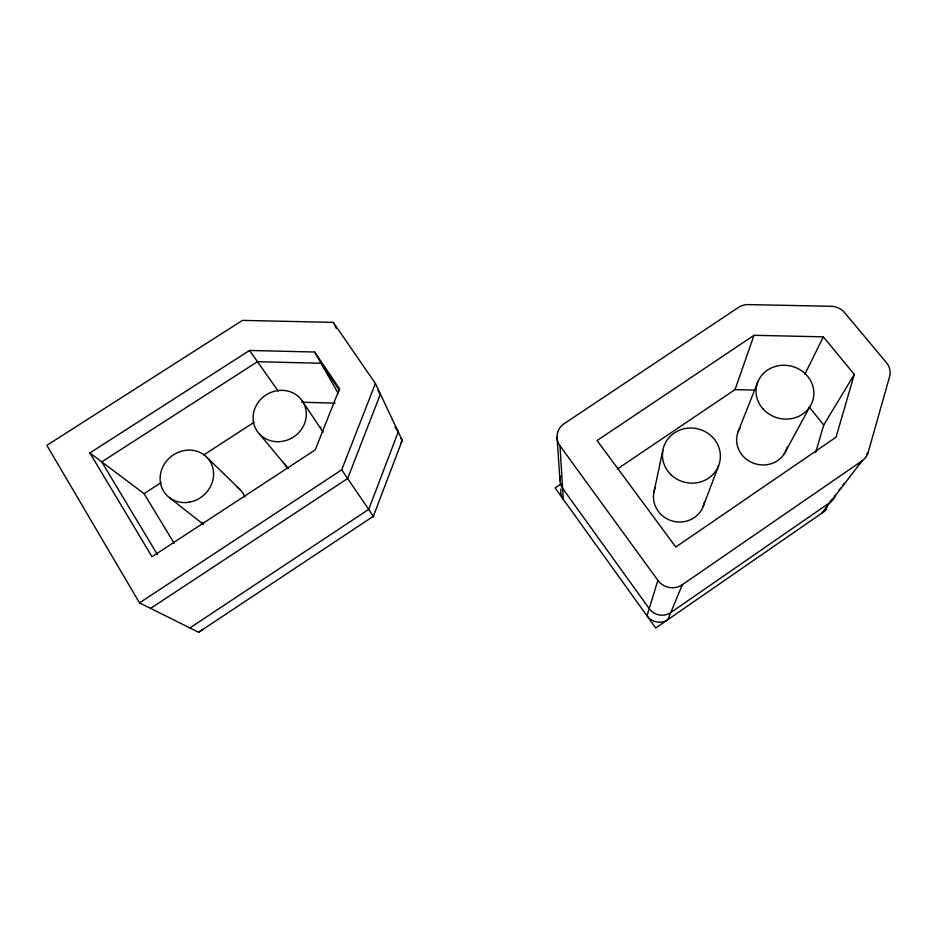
<?xml version="1.0" encoding="UTF-8"?>
<svg xmlns="http://www.w3.org/2000/svg" width="937" height="937" viewBox="0 0 937 937"><rect width="100%" height="100%" fill="white"/><g stroke="black" fill="none" stroke-linecap="round" stroke-linejoin="round"><path stroke-width="1.41" d="M653.768 492.921L662.775 450.674M827.113 505.921A14.992 13.973 23.5 0 1 821.901 513.113L862.11 460.805A17.545 16.116 20.9 0 0 868.13 452.477L889.611 376.557A17.264 15.636 17.1 0 0 886.379 362.607L844.659 312.665A16.913 15.297 12.9 0 0 831.072 306.27L748.347 304.607A16.679 15.25 8.6 0 0 738.391 307.441L564.203 423.641A16.737 15.964 -2.1 0 0 559.998 445.836L563.289 499.304A14.371 13.879 0.2 0 1 560.958 488.927M827.43 504.82L825.813 510.407L655.736 628.024L555.114 487.931L561.158 483.867M854.286 374.413L836.038 437.216L675.788 547.032L597.092 440.542L754.027 335.294L823.318 336.84L854.286 374.413L823.728 425.047L815.67 452.477M559.998 445.836L657.879 580.343L646.987 615.843A15.004 14.57 30.3 0 0 667.823 619.662L682.323 584.723L862.11 460.805M617.366 468.968L735.03 389.605L754.027 335.294M320.677 427.565L320.911 426.956M703.183 506.484L718.62 465.689M198.609 632.288L373.383 516.24L402.242 440.32L375.397 383.479L333.291 322.375L242.472 320.384L46.85 445.356L139.496 602.878L198.656 632.311L201.795 630.132M139.496 602.878L341.712 469.835L375.397 383.479M738.122 431.734L757.705 382.167M804.813 374.367L823.318 336.84M784.175 453.988L809.826 406.81M202.369 629.219L201.935 629.922M829.632 502.642L832.138 499.362M839.025 490.402L840.782 488.107M842.55 485.799L844.319 483.504M858.421 465.115L860.189 462.819M866.362 454.773L868.13 452.477M189.883 627.942L368.698 509.377L398.26 431.887L394.969 427.085M150.588 608.382L347.639 478.514L380.41 394.09L377.939 390.506M89.87 452.946L151.993 556.73L315.207 449.889L339.522 388.703L314.645 352.019L249.547 350.45L89.87 452.946L144.052 493.658L161.152 482.578M203.903 454.843L253.974 422.364M400.603 443.037L402.36 440.835L400.591 437.919M735.03 389.605L755.046 390.12M301.726 402.219L335.165 403.133M170.147 498.168L203.411 524.392M207.112 457.525L240.317 489.852M259.725 434.299L288.233 468.605A24.772 23.144 -32.3 0 1 284.543 463.499M809.217 406.998L823.728 425.047M249.547 350.45L278.254 391.162M341.712 469.835L373.383 516.24M339.709 390.799L321.051 363.275L257.464 361.694L101.758 461.882L157.404 554.563M302.417 401.095L323.078 432.191M144.052 493.658L174.177 543.319M314.645 352.019L338.175 393.353M333.291 322.375L336.254 328.325M557.035 437.192L559.975 480.599M236.897 486.935A25.182 23.284 -40.2 0 1 244.85 497.008M203.434 524.134A25.182 23.284 -40.2 0 1 202.029 522.471M373.605 516.416A14.828 1.277 38.6 0 1 372.973 516.755M787.127 447.265A25.744 24.022 16.2 0 1 752.446 462.773A25.744 24.022 16.2 0 1 740.347 427.448M704.507 501.576A25.744 24.585 14.9 0 1 672.614 521.077A25.744 24.585 14.9 0 1 655.127 488.048M682.323 584.723A17.545 16.948 24.1 0 1 657.879 580.343M560.56 476.219A14.851 14.301 -0.4 0 0 562.622 488.353L649.212 608.605A15.519 15.062 28.8 0 0 670.787 612.54L830.112 502.431A15.519 14.418 22.9 0 0 835.488 494.994M189.403 502.15A27.653 25.299 -39 0 0 208.635 459.306A27.653 25.299 -39 0 0 162.534 467.54A27.653 25.299 -39 0 0 189.403 502.15M278.031 441.702A27.173 25.112 -31.3 0 0 303.576 403.039A27.173 25.112 -31.3 0 0 257.546 403.32A27.173 25.112 -31.3 0 0 278.031 441.702M763.116 409.036A29.047 26.786 14.3 0 0 812.285 401.95A29.047 26.786 14.3 0 0 779.443 365.571A29.047 26.786 14.3 0 0 763.116 409.036M671.185 474.883A29.059 27.489 12.3 0 0 719.499 462.995A29.059 27.489 12.3 0 0 683.541 428.9A29.059 27.489 12.3 0 0 671.185 474.883"/></g></svg>
